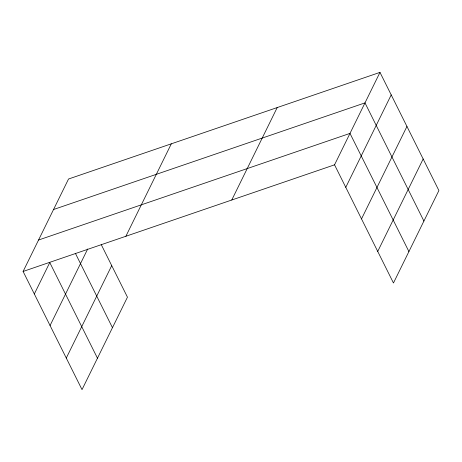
<?xml version="1.0" encoding="UTF-8"?>
<svg xmlns="http://www.w3.org/2000/svg" width="462" height="462" viewBox="0 0 462 462"><rect width="100%" height="100%" fill="white"/><g stroke="black" fill="none" stroke-linecap="round" stroke-linejoin="round"><path stroke-width="0.69" d="M101.224 244.571L127.454 297.176L82.017 389.622L23.1 271.454L68.538 179.008L379.983 72.378L438.9 190.546L393.462 282.992L334.546 164.824L379.983 72.378M34.327 293.971L49.775 262.543L97.465 358.194M50.063 325.537L87.693 248.978M125.878 236.267L171.315 143.821M66.28 358.062L111.717 265.61M231.768 200.011L277.206 107.565M345.772 187.341L391.21 94.895M361.509 218.907L406.947 126.455M377.725 251.426L423.163 158.98M53.546 209.517L364.992 102.882L423.902 221.05M38.548 240.026L349.994 133.391L408.91 251.559M23.1 271.454L334.546 164.824M75.37 253.292L112.462 327.685"/></g></svg>
